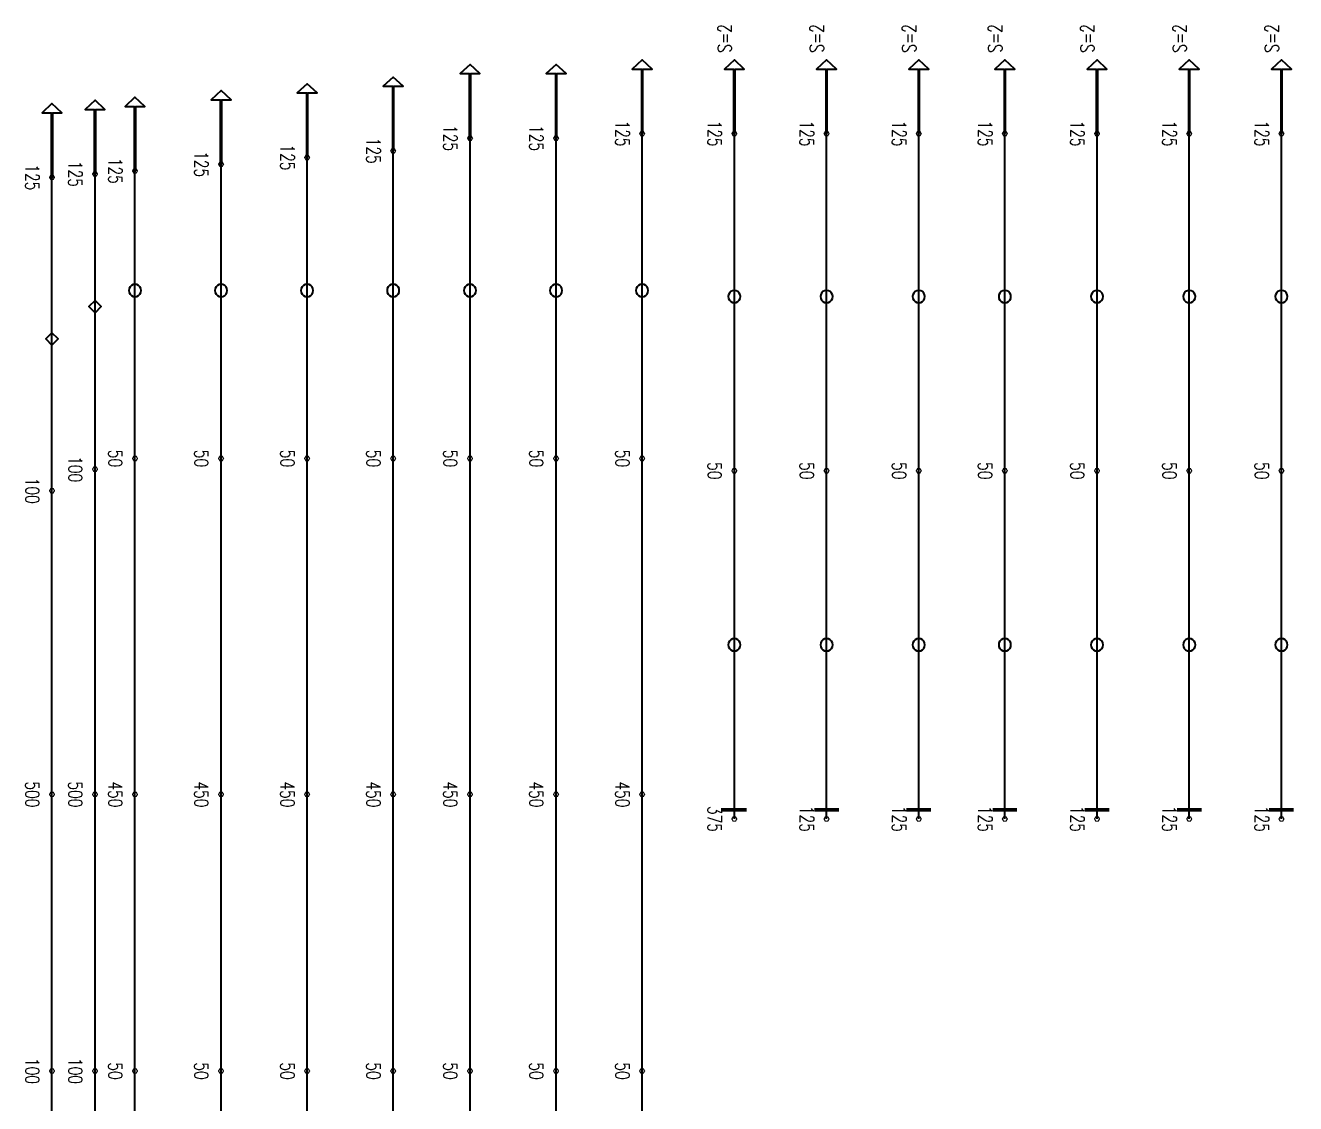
# Model space of a CAD drawing. Header units: millimetres. Extents: x 130400 to 587758, y -25561 to 40710.
# Drawn here: x 508767 to 529430, y 23170 to 40710 of the extents above; entities that cross this region are included whole.
import ezdxf

# ---------------------------------------------------------------- set-up
doc = ezdxf.new("R2010")
doc.units = ezdxf.units.MM
doc.layers.add('Current plane_Column', color=7, linetype='Continuous', true_color=0x4b00ff)
doc.layers.add('NDC_S-TENDON', color=6, linetype='Continuous', lineweight=35)
doc.layers.add('NDC_S_ANNO', color=7, linetype='Continuous', lineweight=20)
doc.styles.add('NDC_ANNO', font='', dxfattribs={"width": 0.8})
doc.styles.get('NDC_ANNO').set_extended_font_data('Dotum')

# ---------------------------------------------------------------- blocks, each defined once
blk = doc.blocks.new('HTB TDY')
at = {"layer": 'NDC_S-TENDON', "linetype": 'Continuous'}
for points, elevation in [([(10062, 29450), (10062, 30500), (10212, 30500), (10050, 30650), (9888, 30500), (10038, 30500), (10038, 29450)], 3575), ([(11562, 29450), (11562, 30500), (11712, 30500), (11550, 30650), (11388, 30500), (11538, 30500), (11538, 29450)], 3575), ([(13062, 29450), (13062, 30500), (13212, 30500), (13050, 30650), (12888, 30500), (13038, 30500), (13038, 29450)], 3575), ([(14562, 29450), (14562, 30500), (14712, 30500), (14550, 30650), (14388, 30500), (14538, 30500), (14538, 29450)], 3576), ([(15962, 29450), (15962, 30500), (16112, 30500), (15950, 30650), (15788, 30500), (15938, 30500), (15938, 29450)], 3572), ([(17462, 29450), (17462, 30500), (17612, 30500), (17450, 30650), (17288, 30500), (17438, 30500), (17438, 29450)], 3575), ([(18962, 29450), (18962, 30500), (19112, 30500), (18950, 30650), (18788, 30500), (18938, 30500), (18938, 29450)], 3575), ([(20462, 29450), (20462, 30500), (20612, 30500), (20450, 30650), (20288, 30500), (20438, 30500), (20438, 29450)], 3575), ([(7262, 29376), (7262, 30426), (7412, 30426), (7250, 30576), (7088, 30426), (7238, 30426), (7238, 29376)], 3575), ([(8662, 29376), (8662, 30426), (8812, 30426), (8650, 30576), (8488, 30426), (8638, 30426), (8638, 29376)], 3575), ([(4612, 29061), (4612, 30111), (4762, 30111), (4600, 30261), (4438, 30111), (4588, 30111), (4588, 29061)], 3575), ([(6012, 29170), (6012, 30220), (6162, 30220), (6000, 30370), (5838, 30220), (5988, 30220), (5988, 29170)], 3575), ([(1162, 28793), (1162, 29843), (1312, 29843), (1150, 29993), (988, 29843), (1138, 29843), (1138, 28793)], 3575), ([(1812, 28843), (1812, 29893), (1962, 29893), (1800, 30043), (1638, 29893), (1788, 29893), (1788, 28843)], 3575), ([(3212, 28952), (3212, 30002), (3362, 30002), (3200, 30152), (3038, 30002), (3188, 30002), (3188, 28952)], 3575), ([(462, 28738), (462, 29788), (612, 29788), (450, 29938), (288, 29788), (438, 29788), (438, 28738)], 3575), ([(1800, 26797), (1831, 26802), (1859, 26817), (1881, 26839), (1895, 26867), (1900, 26897), (1895, 26928), (1881, 26956), (1859, 26978), (1831, 26993), (1800, 26997), (1769, 26993), (1741, 26978), (1719, 26956), (1705, 26928), (1700, 26897), (1705, 26867), (1719, 26839), (1741, 26817), (1769, 26802), (1800, 26797)], 3532), ([(3200, 26797), (3231, 26802), (3259, 26817), (3281, 26839), (3295, 26867), (3300, 26897), (3295, 26928), (3281, 26956), (3259, 26978), (3231, 26993), (3200, 26997), (3169, 26993), (3141, 26978), (3119, 26956), (3105, 26928), (3100, 26897), (3105, 26867), (3119, 26839), (3141, 26817), (3169, 26802), (3200, 26797)], 3532), ([(4600, 26797), (4631, 26802), (4659, 26817), (4681, 26839), (4695, 26867), (4700, 26897), (4695, 26928), (4681, 26956), (4659, 26978), (4631, 26993), (4600, 26997), (4569, 26993), (4541, 26978), (4519, 26956), (4505, 26928), (4500, 26897), (4505, 26867), (4519, 26839), (4541, 26817), (4569, 26802), (4600, 26797)], 3532), ([(6000, 26797), (6031, 26802), (6059, 26817), (6081, 26839), (6095, 26867), (6100, 26897), (6095, 26928), (6081, 26956), (6059, 26978), (6031, 26993), (6000, 26997), (5969, 26993), (5941, 26978), (5919, 26956), (5905, 26928), (5900, 26897), (5905, 26867), (5919, 26839), (5941, 26817), (5969, 26802), (6000, 26797)], 3532), ([(7250, 26797), (7281, 26802), (7309, 26817), (7331, 26839), (7345, 26867), (7350, 26897), (7345, 26928), (7331, 26956), (7309, 26978), (7281, 26993), (7250, 26997), (7219, 26993), (7191, 26978), (7169, 26956), (7155, 26928), (7150, 26897), (7155, 26867), (7169, 26839), (7191, 26817), (7219, 26802), (7250, 26797)], 3532), ([(8650, 26797), (8681, 26802), (8709, 26817), (8731, 26839), (8745, 26867), (8750, 26897), (8745, 26928), (8731, 26956), (8709, 26978), (8681, 26993), (8650, 26997), (8619, 26993), (8591, 26978), (8569, 26956), (8555, 26928), (8550, 26897), (8555, 26867), (8569, 26839), (8591, 26817), (8619, 26802), (8650, 26797)], 3532), ([(10050, 26797), (10081, 26802), (10109, 26817), (10131, 26839), (10145, 26867), (10150, 26897), (10145, 26928), (10131, 26956), (10109, 26978), (10081, 26993), (10050, 26997), (10019, 26993), (9991, 26978), (9969, 26956), (9955, 26928), (9950, 26897), (9955, 26867), (9969, 26839), (9991, 26817), (10019, 26802), (10050, 26797)], 3532), ([(11550, 26698), (11581, 26702), (11609, 26717), (11631, 26739), (11645, 26767), (11650, 26798), (11645, 26829), (11631, 26856), (11609, 26879), (11581, 26893), (11550, 26898), (11519, 26893), (11491, 26879), (11469, 26856), (11455, 26829), (11450, 26798), (11455, 26767), (11469, 26739), (11491, 26717), (11519, 26702), (11550, 26698)], 3532), ([(13050, 26698), (13081, 26702), (13109, 26717), (13131, 26739), (13145, 26767), (13150, 26798), (13145, 26829), (13131, 26856), (13109, 26879), (13081, 26893), (13050, 26898), (13019, 26893), (12991, 26879), (12969, 26856), (12955, 26829), (12950, 26798), (12955, 26767), (12969, 26739), (12991, 26717), (13019, 26702), (13050, 26698)], 3532), ([(14550, 26698), (14581, 26702), (14609, 26717), (14631, 26739), (14645, 26767), (14650, 26798), (14645, 26829), (14631, 26856), (14609, 26879), (14581, 26893), (14550, 26898), (14519, 26893), (14491, 26879), (14469, 26856), (14455, 26829), (14450, 26798), (14455, 26767), (14469, 26739), (14491, 26717), (14519, 26702), (14550, 26698)], 3533), ([(15950, 26698), (15981, 26702), (16009, 26717), (16031, 26739), (16045, 26767), (16050, 26798), (16045, 26829), (16031, 26856), (16009, 26879), (15981, 26893), (15950, 26898), (15919, 26893), (15891, 26879), (15869, 26856), (15855, 26829), (15850, 26798), (15855, 26767), (15869, 26739), (15891, 26717), (15919, 26702), (15950, 26698)], 3530), ([(17450, 26698), (17481, 26702), (17509, 26717), (17531, 26739), (17545, 26767), (17550, 26798), (17545, 26829), (17531, 26856), (17509, 26879), (17481, 26893), (17450, 26898), (17419, 26893), (17391, 26879), (17369, 26856), (17355, 26829), (17350, 26798), (17355, 26767), (17369, 26739), (17391, 26717), (17419, 26702), (17450, 26698)], 3532), ([(18950, 26698), (18981, 26702), (19009, 26717), (19031, 26739), (19045, 26767), (19050, 26798), (19045, 26829), (19031, 26856), (19009, 26879), (18981, 26893), (18950, 26898), (18919, 26893), (18891, 26879), (18869, 26856), (18855, 26829), (18850, 26798), (18855, 26767), (18869, 26739), (18891, 26717), (18919, 26702), (18950, 26698)], 3532), ([(20450, 26698), (20481, 26702), (20509, 26717), (20531, 26739), (20545, 26767), (20550, 26798), (20545, 26829), (20531, 26856), (20509, 26879), (20481, 26893), (20450, 26898), (20419, 26893), (20391, 26879), (20369, 26856), (20355, 26829), (20350, 26798), (20355, 26767), (20369, 26739), (20391, 26717), (20419, 26702), (20450, 26698)], 3532), ([(1150, 26535), (1250, 26635), (1150, 26735), (1050, 26635), (1150, 26535)], 3359), ([(450, 26010), (550, 26110), (450, 26210), (350, 26110), (450, 26010)], 3359), ([(11550, 21033), (11581, 21037), (11609, 21052), (11631, 21074), (11645, 21102), (11650, 21133), (11645, 21163), (11631, 21191), (11609, 21213), (11581, 21228), (11550, 21233), (11519, 21228), (11491, 21213), (11469, 21191), (11455, 21163), (11450, 21133), (11455, 21102), (11469, 21074), (11491, 21052), (11519, 21037), (11550, 21033)], 3532), ([(13050, 21033), (13081, 21037), (13109, 21052), (13131, 21074), (13145, 21102), (13150, 21133), (13145, 21163), (13131, 21191), (13109, 21213), (13081, 21228), (13050, 21233), (13019, 21228), (12991, 21213), (12969, 21191), (12955, 21163), (12950, 21133), (12955, 21102), (12969, 21074), (12991, 21052), (13019, 21037), (13050, 21033)], 3532), ([(14550, 21033), (14581, 21037), (14609, 21052), (14631, 21074), (14645, 21102), (14650, 21133), (14645, 21163), (14631, 21191), (14609, 21213), (14581, 21228), (14550, 21233), (14519, 21228), (14491, 21213), (14469, 21191), (14455, 21163), (14450, 21133), (14455, 21102), (14469, 21074), (14491, 21052), (14519, 21037), (14550, 21033)], 3533), ([(15950, 21033), (15981, 21037), (16009, 21052), (16031, 21074), (16045, 21102), (16050, 21133), (16045, 21163), (16031, 21191), (16009, 21213), (15981, 21228), (15950, 21233), (15919, 21228), (15891, 21213), (15869, 21191), (15855, 21163), (15850, 21133), (15855, 21102), (15869, 21074), (15891, 21052), (15919, 21037), (15950, 21033)], 3530), ([(17450, 21033), (17481, 21037), (17509, 21052), (17531, 21074), (17545, 21102), (17550, 21133), (17545, 21163), (17531, 21191), (17509, 21213), (17481, 21228), (17450, 21233), (17419, 21228), (17391, 21213), (17369, 21191), (17355, 21163), (17350, 21133), (17355, 21102), (17369, 21074), (17391, 21052), (17419, 21037), (17450, 21033)], 3532), ([(18950, 21033), (18981, 21037), (19009, 21052), (19031, 21074), (19045, 21102), (19050, 21133), (19045, 21163), (19031, 21191), (19009, 21213), (18981, 21228), (18950, 21233), (18919, 21228), (18891, 21213), (18869, 21191), (18855, 21163), (18850, 21133), (18855, 21102), (18869, 21074), (18891, 21052), (18919, 21037), (18950, 21033)], 3532), ([(20450, 21033), (20481, 21037), (20509, 21052), (20531, 21074), (20545, 21102), (20550, 21133), (20545, 21163), (20531, 21191), (20509, 21213), (20481, 21228), (20450, 21233), (20419, 21228), (20391, 21213), (20369, 21191), (20355, 21163), (20350, 21133), (20355, 21102), (20369, 21074), (20391, 21052), (20419, 21037), (20450, 21033)], 3532)]:
    blk.add_lwpolyline(points, close=True, dxfattribs=dict(at, elevation=elevation))
for points, elevation in [([(7290, 29376, 20, 20, 0), (7270, 29411, 20, 20, 0), (7230, 29411, 20, 20, 0), (7210, 29376, 20, 20, 0), (7230, 29341, 20, 20, 0), (7270, 29341, 20, 20, 0)], 3575), ([(7290, 29376, 20, 20, 0), (7270, 29411, 20, 20, 0), (7230, 29411, 20, 20, 0), (7210, 29376, 20, 20, 0), (7230, 29341, 20, 20, 0), (7270, 29341, 20, 20, 0)], 3575), ([(8690, 29376, 20, 20, 0), (8670, 29411, 20, 20, 0), (8630, 29411, 20, 20, 0), (8610, 29376, 20, 20, 0), (8630, 29341, 20, 20, 0), (8670, 29341, 20, 20, 0)], 3575), ([(8690, 29376, 20, 20, 0), (8670, 29411, 20, 20, 0), (8630, 29411, 20, 20, 0), (8610, 29376, 20, 20, 0), (8630, 29341, 20, 20, 0), (8670, 29341, 20, 20, 0)], 3575), ([(10090, 29450, 20, 20, 0), (10070, 29485, 20, 20, 0), (10030, 29485, 20, 20, 0), (10010, 29450, 20, 20, 0), (10030, 29415, 20, 20, 0), (10070, 29415, 20, 20, 0)], 3575), ([(10090, 29450, 20, 20, 0), (10070, 29485, 20, 20, 0), (10030, 29485, 20, 20, 0), (10010, 29450, 20, 20, 0), (10030, 29415, 20, 20, 0), (10070, 29415, 20, 20, 0)], 3575), ([(11590, 29450, 20, 20, 0), (11570, 29485, 20, 20, 0), (11530, 29485, 20, 20, 0), (11510, 29450, 20, 20, 0), (11530, 29415, 20, 20, 0), (11570, 29415, 20, 20, 0)], 3575), ([(11590, 29450, 20, 20, 0), (11570, 29485, 20, 20, 0), (11530, 29485, 20, 20, 0), (11510, 29450, 20, 20, 0), (11530, 29415, 20, 20, 0), (11570, 29415, 20, 20, 0)], 3575), ([(13090, 29450, 20, 20, 0), (13070, 29485, 20, 20, 0), (13030, 29485, 20, 20, 0), (13010, 29450, 20, 20, 0), (13030, 29415, 20, 20, 0), (13070, 29415, 20, 20, 0)], 3575), ([(13090, 29450, 20, 20, 0), (13070, 29485, 20, 20, 0), (13030, 29485, 20, 20, 0), (13010, 29450, 20, 20, 0), (13030, 29415, 20, 20, 0), (13070, 29415, 20, 20, 0)], 3575), ([(14590, 29450, 20, 20, 0), (14570, 29485, 20, 20, 0), (14530, 29485, 20, 20, 0), (14510, 29450, 20, 20, 0), (14530, 29415, 20, 20, 0), (14570, 29415, 20, 20, 0)], 3576), ([(14590, 29450, 20, 20, 0), (14570, 29485, 20, 20, 0), (14530, 29485, 20, 20, 0), (14510, 29450, 20, 20, 0), (14530, 29415, 20, 20, 0), (14570, 29415, 20, 20, 0)], 3576), ([(15990, 29450, 20, 20, 0), (15970, 29485, 20, 20, 0), (15930, 29485, 20, 20, 0), (15910, 29450, 20, 20, 0), (15930, 29415, 20, 20, 0), (15970, 29415, 20, 20, 0)], 3572), ([(15990, 29450, 20, 20, 0), (15970, 29485, 20, 20, 0), (15930, 29485, 20, 20, 0), (15910, 29450, 20, 20, 0), (15930, 29415, 20, 20, 0), (15970, 29415, 20, 20, 0)], 3572), ([(17490, 29450, 20, 20, 0), (17470, 29485, 20, 20, 0), (17430, 29485, 20, 20, 0), (17410, 29450, 20, 20, 0), (17430, 29415, 20, 20, 0), (17470, 29415, 20, 20, 0)], 3575), ([(17490, 29450, 20, 20, 0), (17470, 29485, 20, 20, 0), (17430, 29485, 20, 20, 0), (17410, 29450, 20, 20, 0), (17430, 29415, 20, 20, 0), (17470, 29415, 20, 20, 0)], 3575), ([(18990, 29450, 20, 20, 0), (18970, 29485, 20, 20, 0), (18930, 29485, 20, 20, 0), (18910, 29450, 20, 20, 0), (18930, 29415, 20, 20, 0), (18970, 29415, 20, 20, 0)], 3575), ([(18990, 29450, 20, 20, 0), (18970, 29485, 20, 20, 0), (18930, 29485, 20, 20, 0), (18910, 29450, 20, 20, 0), (18930, 29415, 20, 20, 0), (18970, 29415, 20, 20, 0)], 3575), ([(20490, 29450, 20, 20, 0), (20470, 29485, 20, 20, 0), (20430, 29485, 20, 20, 0), (20410, 29450, 20, 20, 0), (20430, 29415, 20, 20, 0), (20470, 29415, 20, 20, 0)], 3575), ([(20490, 29450, 20, 20, 0), (20470, 29485, 20, 20, 0), (20430, 29485, 20, 20, 0), (20410, 29450, 20, 20, 0), (20430, 29415, 20, 20, 0), (20470, 29415, 20, 20, 0)], 3575), ([(6040, 29170, 20, 20, 0), (6020, 29205, 20, 20, 0), (5980, 29205, 20, 20, 0), (5960, 29170, 20, 20, 0), (5980, 29135, 20, 20, 0), (6020, 29135, 20, 20, 0)], 3575), ([(6040, 29170, 20, 20, 0), (6020, 29205, 20, 20, 0), (5980, 29205, 20, 20, 0), (5960, 29170, 20, 20, 0), (5980, 29135, 20, 20, 0), (6020, 29135, 20, 20, 0)], 3575), ([(3240, 28952, 20, 20, 0), (3220, 28987, 20, 20, 0), (3180, 28987, 20, 20, 0), (3160, 28952, 20, 20, 0), (3180, 28918, 20, 20, 0), (3220, 28918, 20, 20, 0)], 3575), ([(3240, 28952, 20, 20, 0), (3220, 28987, 20, 20, 0), (3180, 28987, 20, 20, 0), (3160, 28952, 20, 20, 0), (3180, 28918, 20, 20, 0), (3220, 28918, 20, 20, 0)], 3575), ([(4640, 29061, 20, 20, 0), (4620, 29096, 20, 20, 0), (4580, 29096, 20, 20, 0), (4560, 29061, 20, 20, 0), (4580, 29026, 20, 20, 0), (4620, 29026, 20, 20, 0)], 3575), ([(4640, 29061, 20, 20, 0), (4620, 29096, 20, 20, 0), (4580, 29096, 20, 20, 0), (4560, 29061, 20, 20, 0), (4580, 29026, 20, 20, 0), (4620, 29026, 20, 20, 0)], 3575), ([(490, 28738, 20, 20, 0), (470, 28773, 20, 20, 0), (430, 28773, 20, 20, 0), (410, 28738, 20, 20, 0), (430, 28704, 20, 20, 0), (470, 28704, 20, 20, 0)], 3575), ([(490, 28738, 20, 20, 0), (470, 28773, 20, 20, 0), (430, 28773, 20, 20, 0), (410, 28738, 20, 20, 0), (430, 28704, 20, 20, 0), (470, 28704, 20, 20, 0)], 3575), ([(1190, 28793, 20, 20, 0), (1170, 28827, 20, 20, 0), (1130, 28827, 20, 20, 0), (1110, 28793, 20, 20, 0), (1130, 28758, 20, 20, 0), (1170, 28758, 20, 20, 0)], 3575), ([(1190, 28793, 20, 20, 0), (1170, 28827, 20, 20, 0), (1130, 28827, 20, 20, 0), (1110, 28793, 20, 20, 0), (1130, 28758, 20, 20, 0), (1170, 28758, 20, 20, 0)], 3575), ([(1840, 28843, 20, 20, 0), (1820, 28878, 20, 20, 0), (1780, 28878, 20, 20, 0), (1760, 28843, 20, 20, 0), (1780, 28809, 20, 20, 0), (1820, 28809, 20, 20, 0)], 3575), ([(1840, 28843, 20, 20, 0), (1820, 28878, 20, 20, 0), (1780, 28878, 20, 20, 0), (1760, 28843, 20, 20, 0), (1780, 28809, 20, 20, 0), (1820, 28809, 20, 20, 0)], 3575), ([(1840, 24165, 20, 20, 0), (1820, 24200, 20, 20, 0), (1780, 24200, 20, 20, 0), (1760, 24165, 20, 20, 0), (1780, 24130, 20, 20, 0), (1820, 24130, 20, 20, 0)], 3500), ([(1840, 24165, 20, 20, 0), (1820, 24200, 20, 20, 0), (1780, 24200, 20, 20, 0), (1760, 24165, 20, 20, 0), (1780, 24130, 20, 20, 0), (1820, 24130, 20, 20, 0)], 3500), ([(3240, 24165, 20, 20, 0), (3220, 24200, 20, 20, 0), (3180, 24200, 20, 20, 0), (3160, 24165, 20, 20, 0), (3180, 24130, 20, 20, 0), (3220, 24130, 20, 20, 0)], 3500), ([(3240, 24165, 20, 20, 0), (3220, 24200, 20, 20, 0), (3180, 24200, 20, 20, 0), (3160, 24165, 20, 20, 0), (3180, 24130, 20, 20, 0), (3220, 24130, 20, 20, 0)], 3500), ([(4640, 24165, 20, 20, 0), (4620, 24200, 20, 20, 0), (4580, 24200, 20, 20, 0), (4560, 24165, 20, 20, 0), (4580, 24130, 20, 20, 0), (4620, 24130, 20, 20, 0)], 3500), ([(4640, 24165, 20, 20, 0), (4620, 24200, 20, 20, 0), (4580, 24200, 20, 20, 0), (4560, 24165, 20, 20, 0), (4580, 24130, 20, 20, 0), (4620, 24130, 20, 20, 0)], 3500), ([(6040, 24165, 20, 20, 0), (6020, 24200, 20, 20, 0), (5980, 24200, 20, 20, 0), (5960, 24165, 20, 20, 0), (5980, 24130, 20, 20, 0), (6020, 24130, 20, 20, 0)], 3500), ([(6040, 24165, 20, 20, 0), (6020, 24200, 20, 20, 0), (5980, 24200, 20, 20, 0), (5960, 24165, 20, 20, 0), (5980, 24130, 20, 20, 0), (6020, 24130, 20, 20, 0)], 3500), ([(7290, 24165, 20, 20, 0), (7270, 24200, 20, 20, 0), (7230, 24200, 20, 20, 0), (7210, 24165, 20, 20, 0), (7230, 24130, 20, 20, 0), (7270, 24130, 20, 20, 0)], 3500), ([(7290, 24165, 20, 20, 0), (7270, 24200, 20, 20, 0), (7230, 24200, 20, 20, 0), (7210, 24165, 20, 20, 0), (7230, 24130, 20, 20, 0), (7270, 24130, 20, 20, 0)], 3500), ([(8690, 24165, 20, 20, 0), (8670, 24200, 20, 20, 0), (8630, 24200, 20, 20, 0), (8610, 24165, 20, 20, 0), (8630, 24130, 20, 20, 0), (8670, 24130, 20, 20, 0)], 3500), ([(8690, 24165, 20, 20, 0), (8670, 24200, 20, 20, 0), (8630, 24200, 20, 20, 0), (8610, 24165, 20, 20, 0), (8630, 24130, 20, 20, 0), (8670, 24130, 20, 20, 0)], 3500), ([(10090, 24165, 20, 20, 0), (10070, 24200, 20, 20, 0), (10030, 24200, 20, 20, 0), (10010, 24165, 20, 20, 0), (10030, 24130, 20, 20, 0), (10070, 24130, 20, 20, 0)], 3500), ([(10090, 24165, 20, 20, 0), (10070, 24200, 20, 20, 0), (10030, 24200, 20, 20, 0), (10010, 24165, 20, 20, 0), (10030, 24130, 20, 20, 0), (10070, 24130, 20, 20, 0)], 3500), ([(1190, 23990, 20, 20, 0), (1170, 24025, 20, 20, 0), (1130, 24025, 20, 20, 0), (1110, 23990, 20, 20, 0), (1130, 23955, 20, 20, 0), (1170, 23955, 20, 20, 0)], 3200), ([(1190, 23990, 20, 20, 0), (1170, 24025, 20, 20, 0), (1130, 24025, 20, 20, 0), (1110, 23990, 20, 20, 0), (1130, 23955, 20, 20, 0), (1170, 23955, 20, 20, 0)], 3200), ([(11590, 23965, 20, 20, 0), (11570, 24000, 20, 20, 0), (11530, 24000, 20, 20, 0), (11510, 23965, 20, 20, 0), (11530, 23930, 20, 20, 0), (11570, 23930, 20, 20, 0)], 3500), ([(11590, 23965, 20, 20, 0), (11570, 24000, 20, 20, 0), (11530, 24000, 20, 20, 0), (11510, 23965, 20, 20, 0), (11530, 23930, 20, 20, 0), (11570, 23930, 20, 20, 0)], 3500), ([(13090, 23965, 20, 20, 0), (13070, 24000, 20, 20, 0), (13030, 24000, 20, 20, 0), (13010, 23965, 20, 20, 0), (13030, 23930, 20, 20, 0), (13070, 23930, 20, 20, 0)], 3500), ([(13090, 23965, 20, 20, 0), (13070, 24000, 20, 20, 0), (13030, 24000, 20, 20, 0), (13010, 23965, 20, 20, 0), (13030, 23930, 20, 20, 0), (13070, 23930, 20, 20, 0)], 3500), ([(14590, 23965, 20, 20, 0), (14570, 24000, 20, 20, 0), (14530, 24000, 20, 20, 0), (14510, 23965, 20, 20, 0), (14530, 23930, 20, 20, 0), (14570, 23930, 20, 20, 0)], 3501), ([(14590, 23965, 20, 20, 0), (14570, 24000, 20, 20, 0), (14530, 24000, 20, 20, 0), (14510, 23965, 20, 20, 0), (14530, 23930, 20, 20, 0), (14570, 23930, 20, 20, 0)], 3501), ([(15990, 23965, 20, 20, 0), (15970, 24000, 20, 20, 0), (15930, 24000, 20, 20, 0), (15910, 23965, 20, 20, 0), (15930, 23930, 20, 20, 0), (15970, 23930, 20, 20, 0)], 3497), ([(15990, 23965, 20, 20, 0), (15970, 24000, 20, 20, 0), (15930, 24000, 20, 20, 0), (15910, 23965, 20, 20, 0), (15930, 23930, 20, 20, 0), (15970, 23930, 20, 20, 0)], 3497), ([(17490, 23965, 20, 20, 0), (17470, 24000, 20, 20, 0), (17430, 24000, 20, 20, 0), (17410, 23965, 20, 20, 0), (17430, 23930, 20, 20, 0), (17470, 23930, 20, 20, 0)], 3500), ([(17490, 23965, 20, 20, 0), (17470, 24000, 20, 20, 0), (17430, 24000, 20, 20, 0), (17410, 23965, 20, 20, 0), (17430, 23930, 20, 20, 0), (17470, 23930, 20, 20, 0)], 3500), ([(18990, 23965, 20, 20, 0), (18970, 24000, 20, 20, 0), (18930, 24000, 20, 20, 0), (18910, 23965, 20, 20, 0), (18930, 23930, 20, 20, 0), (18970, 23930, 20, 20, 0)], 3500), ([(18990, 23965, 20, 20, 0), (18970, 24000, 20, 20, 0), (18930, 24000, 20, 20, 0), (18910, 23965, 20, 20, 0), (18930, 23930, 20, 20, 0), (18970, 23930, 20, 20, 0)], 3500), ([(20490, 23965, 20, 20, 0), (20470, 24000, 20, 20, 0), (20430, 24000, 20, 20, 0), (20410, 23965, 20, 20, 0), (20430, 23930, 20, 20, 0), (20470, 23930, 20, 20, 0)], 3500), ([(20490, 23965, 20, 20, 0), (20470, 24000, 20, 20, 0), (20430, 24000, 20, 20, 0), (20410, 23965, 20, 20, 0), (20430, 23930, 20, 20, 0), (20470, 23930, 20, 20, 0)], 3500), ([(490, 23640, 20, 20, 0), (470, 23675, 20, 20, 0), (430, 23675, 20, 20, 0), (410, 23640, 20, 20, 0), (430, 23605, 20, 20, 0), (470, 23605, 20, 20, 0)], 3200), ([(490, 23640, 20, 20, 0), (470, 23675, 20, 20, 0), (430, 23675, 20, 20, 0), (410, 23640, 20, 20, 0), (430, 23605, 20, 20, 0), (470, 23605, 20, 20, 0)], 3200), ([(490, 18700, 20, 20, 0), (470, 18735, 20, 20, 0), (430, 18735, 20, 20, 0), (410, 18700, 20, 20, 0), (430, 18665, 20, 20, 0), (470, 18665, 20, 20, 0)], 3600), ([(490, 18700, 20, 20, 0), (470, 18735, 20, 20, 0), (430, 18735, 20, 20, 0), (410, 18700, 20, 20, 0), (430, 18665, 20, 20, 0), (470, 18665, 20, 20, 0)], 3600), ([(490, 18700, 20, 20, 0), (470, 18735, 20, 20, 0), (430, 18735, 20, 20, 0), (410, 18700, 20, 20, 0), (430, 18665, 20, 20, 0), (470, 18665, 20, 20, 0)], 3600), ([(490, 18700, 20, 20, 0), (470, 18735, 20, 20, 0), (430, 18735, 20, 20, 0), (410, 18700, 20, 20, 0), (430, 18665, 20, 20, 0), (470, 18665, 20, 20, 0)], 3600), ([(1190, 18700, 20, 20, 0), (1170, 18735, 20, 20, 0), (1130, 18735, 20, 20, 0), (1110, 18700, 20, 20, 0), (1130, 18665, 20, 20, 0), (1170, 18665, 20, 20, 0)], 3600), ([(1190, 18700, 20, 20, 0), (1170, 18735, 20, 20, 0), (1130, 18735, 20, 20, 0), (1110, 18700, 20, 20, 0), (1130, 18665, 20, 20, 0), (1170, 18665, 20, 20, 0)], 3600), ([(1190, 18700, 20, 20, 0), (1170, 18735, 20, 20, 0), (1130, 18735, 20, 20, 0), (1110, 18700, 20, 20, 0), (1130, 18665, 20, 20, 0), (1170, 18665, 20, 20, 0)], 3600), ([(1190, 18700, 20, 20, 0), (1170, 18735, 20, 20, 0), (1130, 18735, 20, 20, 0), (1110, 18700, 20, 20, 0), (1130, 18665, 20, 20, 0), (1170, 18665, 20, 20, 0)], 3600), ([(1840, 18700, 20, 20, 0), (1820, 18735, 20, 20, 0), (1780, 18735, 20, 20, 0), (1760, 18700, 20, 20, 0), (1780, 18665, 20, 20, 0), (1820, 18665, 20, 20, 0)], 3650), ([(1840, 18700, 20, 20, 0), (1820, 18735, 20, 20, 0), (1780, 18735, 20, 20, 0), (1760, 18700, 20, 20, 0), (1780, 18665, 20, 20, 0), (1820, 18665, 20, 20, 0)], 3650), ([(1840, 18700, 20, 20, 0), (1820, 18735, 20, 20, 0), (1780, 18735, 20, 20, 0), (1760, 18700, 20, 20, 0), (1780, 18665, 20, 20, 0), (1820, 18665, 20, 20, 0)], 3650), ([(1840, 18700, 20, 20, 0), (1820, 18735, 20, 20, 0), (1780, 18735, 20, 20, 0), (1760, 18700, 20, 20, 0), (1780, 18665, 20, 20, 0), (1820, 18665, 20, 20, 0)], 3650), ([(3240, 18700, 20, 20, 0), (3220, 18735, 20, 20, 0), (3180, 18735, 20, 20, 0), (3160, 18700, 20, 20, 0), (3180, 18665, 20, 20, 0), (3220, 18665, 20, 20, 0)], 3650), ([(3240, 18700, 20, 20, 0), (3220, 18735, 20, 20, 0), (3180, 18735, 20, 20, 0), (3160, 18700, 20, 20, 0), (3180, 18665, 20, 20, 0), (3220, 18665, 20, 20, 0)], 3650), ([(3240, 18700, 20, 20, 0), (3220, 18735, 20, 20, 0), (3180, 18735, 20, 20, 0), (3160, 18700, 20, 20, 0), (3180, 18665, 20, 20, 0), (3220, 18665, 20, 20, 0)], 3650), ([(3240, 18700, 20, 20, 0), (3220, 18735, 20, 20, 0), (3180, 18735, 20, 20, 0), (3160, 18700, 20, 20, 0), (3180, 18665, 20, 20, 0), (3220, 18665, 20, 20, 0)], 3650), ([(4640, 18700, 20, 20, 0), (4620, 18735, 20, 20, 0), (4580, 18735, 20, 20, 0), (4560, 18700, 20, 20, 0), (4580, 18665, 20, 20, 0), (4620, 18665, 20, 20, 0)], 3650), ([(4640, 18700, 20, 20, 0), (4620, 18735, 20, 20, 0), (4580, 18735, 20, 20, 0), (4560, 18700, 20, 20, 0), (4580, 18665, 20, 20, 0), (4620, 18665, 20, 20, 0)], 3650), ([(4640, 18700, 20, 20, 0), (4620, 18735, 20, 20, 0), (4580, 18735, 20, 20, 0), (4560, 18700, 20, 20, 0), (4580, 18665, 20, 20, 0), (4620, 18665, 20, 20, 0)], 3650), ([(4640, 18700, 20, 20, 0), (4620, 18735, 20, 20, 0), (4580, 18735, 20, 20, 0), (4560, 18700, 20, 20, 0), (4580, 18665, 20, 20, 0), (4620, 18665, 20, 20, 0)], 3650), ([(6040, 18700, 20, 20, 0), (6020, 18735, 20, 20, 0), (5980, 18735, 20, 20, 0), (5960, 18700, 20, 20, 0), (5980, 18665, 20, 20, 0), (6020, 18665, 20, 20, 0)], 3650), ([(6040, 18700, 20, 20, 0), (6020, 18735, 20, 20, 0), (5980, 18735, 20, 20, 0), (5960, 18700, 20, 20, 0), (5980, 18665, 20, 20, 0), (6020, 18665, 20, 20, 0)], 3650), ([(6040, 18700, 20, 20, 0), (6020, 18735, 20, 20, 0), (5980, 18735, 20, 20, 0), (5960, 18700, 20, 20, 0), (5980, 18665, 20, 20, 0), (6020, 18665, 20, 20, 0)], 3650), ([(6040, 18700, 20, 20, 0), (6020, 18735, 20, 20, 0), (5980, 18735, 20, 20, 0), (5960, 18700, 20, 20, 0), (5980, 18665, 20, 20, 0), (6020, 18665, 20, 20, 0)], 3650), ([(7290, 18700, 20, 20, 0), (7270, 18735, 20, 20, 0), (7230, 18735, 20, 20, 0), (7210, 18700, 20, 20, 0), (7230, 18665, 20, 20, 0), (7270, 18665, 20, 20, 0)], 3650), ([(7290, 18700, 20, 20, 0), (7270, 18735, 20, 20, 0), (7230, 18735, 20, 20, 0), (7210, 18700, 20, 20, 0), (7230, 18665, 20, 20, 0), (7270, 18665, 20, 20, 0)], 3650), ([(7290, 18700, 20, 20, 0), (7270, 18735, 20, 20, 0), (7230, 18735, 20, 20, 0), (7210, 18700, 20, 20, 0), (7230, 18665, 20, 20, 0), (7270, 18665, 20, 20, 0)], 3650), ([(7290, 18700, 20, 20, 0), (7270, 18735, 20, 20, 0), (7230, 18735, 20, 20, 0), (7210, 18700, 20, 20, 0), (7230, 18665, 20, 20, 0), (7270, 18665, 20, 20, 0)], 3650), ([(8690, 18700, 20, 20, 0), (8670, 18735, 20, 20, 0), (8630, 18735, 20, 20, 0), (8610, 18700, 20, 20, 0), (8630, 18665, 20, 20, 0), (8670, 18665, 20, 20, 0)], 3650), ([(8690, 18700, 20, 20, 0), (8670, 18735, 20, 20, 0), (8630, 18735, 20, 20, 0), (8610, 18700, 20, 20, 0), (8630, 18665, 20, 20, 0), (8670, 18665, 20, 20, 0)], 3650), ([(8690, 18700, 20, 20, 0), (8670, 18735, 20, 20, 0), (8630, 18735, 20, 20, 0), (8610, 18700, 20, 20, 0), (8630, 18665, 20, 20, 0), (8670, 18665, 20, 20, 0)], 3650), ([(8690, 18700, 20, 20, 0), (8670, 18735, 20, 20, 0), (8630, 18735, 20, 20, 0), (8610, 18700, 20, 20, 0), (8630, 18665, 20, 20, 0), (8670, 18665, 20, 20, 0)], 3650), ([(10090, 18700, 20, 20, 0), (10070, 18735, 20, 20, 0), (10030, 18735, 20, 20, 0), (10010, 18700, 20, 20, 0), (10030, 18665, 20, 20, 0), (10070, 18665, 20, 20, 0)], 3650), ([(10090, 18700, 20, 20, 0), (10070, 18735, 20, 20, 0), (10030, 18735, 20, 20, 0), (10010, 18700, 20, 20, 0), (10030, 18665, 20, 20, 0), (10070, 18665, 20, 20, 0)], 3650), ([(10090, 18700, 20, 20, 0), (10070, 18735, 20, 20, 0), (10030, 18735, 20, 20, 0), (10010, 18700, 20, 20, 0), (10030, 18665, 20, 20, 0), (10070, 18665, 20, 20, 0)], 3650), ([(10090, 18700, 20, 20, 0), (10070, 18735, 20, 20, 0), (10030, 18735, 20, 20, 0), (10010, 18700, 20, 20, 0), (10030, 18665, 20, 20, 0), (10070, 18665, 20, 20, 0)], 3650), ([(11590, 18300, 20, 20, 0), (11570, 18335, 20, 20, 0), (11530, 18335, 20, 20, 0), (11510, 18300, 20, 20, 0), (11530, 18265, 20, 20, 0), (11570, 18265, 20, 20, 0)], 3575), ([(11590, 18300, 20, 20, 0), (11570, 18335, 20, 20, 0), (11530, 18335, 20, 20, 0), (11510, 18300, 20, 20, 0), (11530, 18265, 20, 20, 0), (11570, 18265, 20, 20, 0)], 3575), ([(13090, 18300, 20, 20, 0), (13070, 18335, 20, 20, 0), (13030, 18335, 20, 20, 0), (13010, 18300, 20, 20, 0), (13030, 18265, 20, 20, 0), (13070, 18265, 20, 20, 0)], 3575), ([(13090, 18300, 20, 20, 0), (13070, 18335, 20, 20, 0), (13030, 18335, 20, 20, 0), (13010, 18300, 20, 20, 0), (13030, 18265, 20, 20, 0), (13070, 18265, 20, 20, 0)], 3575), ([(14590, 18300, 20, 20, 0), (14570, 18335, 20, 20, 0), (14530, 18335, 20, 20, 0), (14510, 18300, 20, 20, 0), (14530, 18265, 20, 20, 0), (14570, 18265, 20, 20, 0)], 3576), ([(14590, 18300, 20, 20, 0), (14570, 18335, 20, 20, 0), (14530, 18335, 20, 20, 0), (14510, 18300, 20, 20, 0), (14530, 18265, 20, 20, 0), (14570, 18265, 20, 20, 0)], 3576), ([(15990, 18300, 20, 20, 0), (15970, 18335, 20, 20, 0), (15930, 18335, 20, 20, 0), (15910, 18300, 20, 20, 0), (15930, 18265, 20, 20, 0), (15970, 18265, 20, 20, 0)], 3572), ([(15990, 18300, 20, 20, 0), (15970, 18335, 20, 20, 0), (15930, 18335, 20, 20, 0), (15910, 18300, 20, 20, 0), (15930, 18265, 20, 20, 0), (15970, 18265, 20, 20, 0)], 3572), ([(17490, 18300, 20, 20, 0), (17470, 18335, 20, 20, 0), (17430, 18335, 20, 20, 0), (17410, 18300, 20, 20, 0), (17430, 18265, 20, 20, 0), (17470, 18265, 20, 20, 0)], 3575), ([(17490, 18300, 20, 20, 0), (17470, 18335, 20, 20, 0), (17430, 18335, 20, 20, 0), (17410, 18300, 20, 20, 0), (17430, 18265, 20, 20, 0), (17470, 18265, 20, 20, 0)], 3575), ([(18990, 18300, 20, 20, 0), (18970, 18335, 20, 20, 0), (18930, 18335, 20, 20, 0), (18910, 18300, 20, 20, 0), (18930, 18265, 20, 20, 0), (18970, 18265, 20, 20, 0)], 3575), ([(18990, 18300, 20, 20, 0), (18970, 18335, 20, 20, 0), (18930, 18335, 20, 20, 0), (18910, 18300, 20, 20, 0), (18930, 18265, 20, 20, 0), (18970, 18265, 20, 20, 0)], 3575), ([(20490, 18300, 20, 20, 0), (20470, 18335, 20, 20, 0), (20430, 18335, 20, 20, 0), (20410, 18300, 20, 20, 0), (20430, 18265, 20, 20, 0), (20470, 18265, 20, 20, 0)], 3575), ([(20490, 18300, 20, 20, 0), (20470, 18335, 20, 20, 0), (20430, 18335, 20, 20, 0), (20410, 18300, 20, 20, 0), (20430, 18265, 20, 20, 0), (20470, 18265, 20, 20, 0)], 3575), ([(490, 14200, 20, 20, 0), (470, 14235, 20, 20, 0), (430, 14235, 20, 20, 0), (410, 14200, 20, 20, 0), (430, 14165, 20, 20, 0), (470, 14165, 20, 20, 0)], 3200), ([(490, 14200, 20, 20, 0), (470, 14235, 20, 20, 0), (430, 14235, 20, 20, 0), (410, 14200, 20, 20, 0), (430, 14165, 20, 20, 0), (470, 14165, 20, 20, 0)], 3200), ([(1190, 14200, 20, 20, 0), (1170, 14235, 20, 20, 0), (1130, 14235, 20, 20, 0), (1110, 14200, 20, 20, 0), (1130, 14165, 20, 20, 0), (1170, 14165, 20, 20, 0)], 3200), ([(1190, 14200, 20, 20, 0), (1170, 14235, 20, 20, 0), (1130, 14235, 20, 20, 0), (1110, 14200, 20, 20, 0), (1130, 14165, 20, 20, 0), (1170, 14165, 20, 20, 0)], 3200), ([(1840, 14200, 20, 20, 0), (1820, 14235, 20, 20, 0), (1780, 14235, 20, 20, 0), (1760, 14200, 20, 20, 0), (1780, 14165, 20, 20, 0), (1820, 14165, 20, 20, 0)], 3500), ([(1840, 14200, 20, 20, 0), (1820, 14235, 20, 20, 0), (1780, 14235, 20, 20, 0), (1760, 14200, 20, 20, 0), (1780, 14165, 20, 20, 0), (1820, 14165, 20, 20, 0)], 3500), ([(3240, 14200, 20, 20, 0), (3220, 14235, 20, 20, 0), (3180, 14235, 20, 20, 0), (3160, 14200, 20, 20, 0), (3180, 14165, 20, 20, 0), (3220, 14165, 20, 20, 0)], 3500), ([(3240, 14200, 20, 20, 0), (3220, 14235, 20, 20, 0), (3180, 14235, 20, 20, 0), (3160, 14200, 20, 20, 0), (3180, 14165, 20, 20, 0), (3220, 14165, 20, 20, 0)], 3500), ([(4640, 14200, 20, 20, 0), (4620, 14235, 20, 20, 0), (4580, 14235, 20, 20, 0), (4560, 14200, 20, 20, 0), (4580, 14165, 20, 20, 0), (4620, 14165, 20, 20, 0)], 3500), ([(4640, 14200, 20, 20, 0), (4620, 14235, 20, 20, 0), (4580, 14235, 20, 20, 0), (4560, 14200, 20, 20, 0), (4580, 14165, 20, 20, 0), (4620, 14165, 20, 20, 0)], 3500), ([(6040, 14200, 20, 20, 0), (6020, 14235, 20, 20, 0), (5980, 14235, 20, 20, 0), (5960, 14200, 20, 20, 0), (5980, 14165, 20, 20, 0), (6020, 14165, 20, 20, 0)], 3500), ([(6040, 14200, 20, 20, 0), (6020, 14235, 20, 20, 0), (5980, 14235, 20, 20, 0), (5960, 14200, 20, 20, 0), (5980, 14165, 20, 20, 0), (6020, 14165, 20, 20, 0)], 3500), ([(7290, 14200, 20, 20, 0), (7270, 14235, 20, 20, 0), (7230, 14235, 20, 20, 0), (7210, 14200, 20, 20, 0), (7230, 14165, 20, 20, 0), (7270, 14165, 20, 20, 0)], 3500), ([(7290, 14200, 20, 20, 0), (7270, 14235, 20, 20, 0), (7230, 14235, 20, 20, 0), (7210, 14200, 20, 20, 0), (7230, 14165, 20, 20, 0), (7270, 14165, 20, 20, 0)], 3500), ([(8690, 14200, 20, 20, 0), (8670, 14235, 20, 20, 0), (8630, 14235, 20, 20, 0), (8610, 14200, 20, 20, 0), (8630, 14165, 20, 20, 0), (8670, 14165, 20, 20, 0)], 3500), ([(8690, 14200, 20, 20, 0), (8670, 14235, 20, 20, 0), (8630, 14235, 20, 20, 0), (8610, 14200, 20, 20, 0), (8630, 14165, 20, 20, 0), (8670, 14165, 20, 20, 0)], 3500), ([(10090, 14200, 20, 20, 0), (10070, 14235, 20, 20, 0), (10030, 14235, 20, 20, 0), (10010, 14200, 20, 20, 0), (10030, 14165, 20, 20, 0), (10070, 14165, 20, 20, 0)], 3500), ([(10090, 14200, 20, 20, 0), (10070, 14235, 20, 20, 0), (10030, 14235, 20, 20, 0), (10010, 14200, 20, 20, 0), (10030, 14165, 20, 20, 0), (10070, 14165, 20, 20, 0)], 3500)]:
    blk.add_lwpolyline(points, format="xyseb", close=True, dxfattribs=dict(at, elevation=elevation))
for points, elevation in [([(11350, 18450, 60, 60, 0), (11750, 18450, 60, 60, 0)], 3575), ([(12850, 18450, 60, 60, 0), (13250, 18450, 60, 60, 0)], 3575), ([(14350, 18450, 60, 60, 0), (14750, 18450, 60, 60, 0)], 3576), ([(15750, 18450, 60, 60, 0), (16150, 18450, 60, 60, 0)], 3572), ([(17250, 18450, 60, 60, 0), (17650, 18450, 60, 60, 0)], 3575), ([(18750, 18450, 60, 60, 0), (19150, 18450, 60, 60, 0)], 3575), ([(20250, 18450, 60, 60, 0), (20650, 18450, 60, 60, 0)], 3575)]:
    blk.add_lwpolyline(points, format="xyseb", dxfattribs=dict(at, elevation=elevation))
for points in [[(7250, 18700, 3650), (7250, 19429, 3643), (7250, 20157, 3623), (7250, 20886, 3590), (7250, 21979, 3540), (7250, 23072, 3510), (7250, 24165, 3500), (7250, 25258, 3505), (7250, 26351, 3520), (7250, 27444, 3545), (7250, 28173, 3562), (7250, 28901, 3572), (7250, 29376, 3574)], [(8650, 18700, 3650), (8650, 19429, 3643), (8650, 20157, 3623), (8650, 20886, 3590), (8650, 21979, 3540), (8650, 23072, 3510), (8650, 24165, 3500), (8650, 25258, 3505), (8650, 26351, 3520), (8650, 27444, 3545), (8650, 28173, 3562), (8650, 28901, 3572), (8650, 29376, 3574)], [(10050, 18700, 3650), (10050, 19429, 3643), (10050, 20157, 3623), (10050, 20886, 3590), (10050, 21979, 3540), (10050, 23072, 3510), (10050, 24165, 3500), (10050, 25258, 3505), (10050, 26351, 3520), (10050, 27444, 3545), (10050, 28173, 3562), (10050, 28901, 3572), (10050, 29450, 3574)], [(11550, 18300, 3575), (11550, 19055, 3572), (11550, 19811, 3562), (11550, 20566, 3545), (11550, 21699, 3520), (11550, 22832, 3505), (11550, 23965, 3500), (11550, 25098, 3505), (11550, 26231, 3520), (11550, 27364, 3545), (11550, 28119, 3562), (11550, 28875, 3572), (11550, 29450, 0)], [(13050, 18300, 3575), (13050, 19055, 3572), (13050, 19811, 3562), (13050, 20566, 3545), (13050, 21699, 3520), (13050, 22832, 3505), (13050, 23965, 3500), (13050, 25098, 3505), (13050, 26231, 3520), (13050, 27364, 3545), (13050, 28119, 3562), (13050, 28875, 3572), (13050, 29450, 0)], [(14550, 18300, 3576), (14550, 19055, 3572), (14550, 19811, 3562), (14550, 20566, 3546), (14550, 21699, 3521), (14550, 22832, 3506), (14550, 23965, 3501), (14550, 25098, 3506), (14550, 26231, 3521), (14550, 27364, 3546), (14550, 28119, 3562), (14550, 28875, 3572), (14550, 29450, 1)], [(15950, 18300, 3572), (15950, 19055, 3569), (15950, 19811, 3559), (15950, 20566, 3542), (15950, 21699, 3517), (15950, 22832, 3502), (15950, 23965, 3497), (15950, 25098, 3502), (15950, 26231, 3517), (15950, 27364, 3542), (15950, 28119, 3559), (15950, 28875, 3569), (15950, 29450, -3)], [(17450, 18300, 3575), (17450, 19055, 3572), (17450, 19811, 3562), (17450, 20566, 3545), (17450, 21699, 3520), (17450, 22832, 3505), (17450, 23965, 3500), (17450, 25098, 3505), (17450, 26231, 3520), (17450, 27364, 3545), (17450, 28119, 3562), (17450, 28875, 3572), (17450, 29450, 0)], [(18950, 18300, 3575), (18950, 19055, 3572), (18950, 19811, 3562), (18950, 20566, 3545), (18950, 21699, 3520), (18950, 22832, 3505), (18950, 23965, 3500), (18950, 25098, 3505), (18950, 26231, 3520), (18950, 27364, 3545), (18950, 28119, 3562), (18950, 28875, 3572), (18950, 29450, 0)], [(20450, 18300, 3575), (20450, 19055, 3572), (20450, 19811, 3562), (20450, 20566, 3545), (20450, 21699, 3520), (20450, 22832, 3505), (20450, 23965, 3500), (20450, 25098, 3505), (20450, 26231, 3520), (20450, 27364, 3545), (20450, 28119, 3562), (20450, 28875, 3572), (20450, 29450, 0)], [(6000, 18700, 3650), (6000, 19429, 3643), (6000, 20157, 3623), (6000, 20886, 3590), (6000, 21979, 3540), (6000, 23072, 3510), (6000, 24165, 3500), (6000, 25258, 3505), (6000, 26351, 3520), (6000, 27444, 3545), (6000, 28173, 3562), (6000, 28901, 3572), (6000, 29170, 3573)], [(3200, 18700, 3650), (3200, 19429, 3643), (3200, 20157, 3623), (3200, 20886, 3590), (3200, 21979, 3540), (3200, 23072, 3510), (3200, 24165, 3500), (3200, 25258, 3505), (3200, 26351, 3520), (3200, 27444, 3545), (3200, 28173, 3562), (3200, 28901, 3572), (3200, 28952, 3572)], [(4600, 18700, 3650), (4600, 19429, 3643), (4600, 20157, 3623), (4600, 20886, 3590), (4600, 21979, 3540), (4600, 23072, 3510), (4600, 24165, 3500), (4600, 25258, 3505), (4600, 26351, 3520), (4600, 27444, 3545), (4600, 28173, 3562), (4600, 28901, 3572), (4600, 29061, 3572)], [(450, 18700, 3600), (450, 19359, 3582), (450, 20017, 3529), (450, 20676, 3440), (450, 21417, 3335), (450, 22158, 3260), (450, 22899, 3215), (450, 23640, 3200), (450, 24381, 3214), (450, 25122, 3256), (450, 25863, 3327), (450, 26604, 3425), (450, 27263, 3508), (450, 27921, 3558), (450, 28738, 3565)], [(1150, 18700, 3600), (1150, 19405, 3582), (1150, 20111, 3529), (1150, 20816, 3440), (1150, 21609, 3335), (1150, 22403, 3260), (1150, 23196, 3215), (1150, 23990, 3200), (1150, 24783, 3214), (1150, 25577, 3256), (1150, 26370, 3327), (1150, 27164, 3425), (1150, 27869, 3508), (1150, 28575, 3558), (1150, 28793, 3560)], [(1800, 18700, 3650), (1800, 19429, 3643), (1800, 20157, 3623), (1800, 20886, 3590), (1800, 21979, 3540), (1800, 23072, 3510), (1800, 24165, 3500), (1800, 25258, 3505), (1800, 26351, 3520), (1800, 27444, 3545), (1800, 28173, 3562), (1800, 28901, 3572), (1800, 28843, 3571)], [(450, 9700, 3600), (450, 10300, 3582), (450, 10900, 3529), (450, 11500, 3440), (450, 12175, 3335), (450, 12850, 3260), (450, 13525, 3215), (450, 14200, 3200), (450, 14875, 3215), (450, 15550, 3260), (450, 16225, 3335), (450, 16900, 3440), (450, 17500, 3529), (450, 18100, 3582), (450, 18700, 3600)], [(1150, 9700, 3600), (1150, 10300, 3582), (1150, 10900, 3529), (1150, 11500, 3440), (1150, 12175, 3335), (1150, 12850, 3260), (1150, 13525, 3215), (1150, 14200, 3200), (1150, 14875, 3215), (1150, 15550, 3260), (1150, 16225, 3335), (1150, 16900, 3440), (1150, 17500, 3529), (1150, 18100, 3582), (1150, 18700, 3600)], [(1800, 9700, 3650), (1800, 10300, 3643), (1800, 10900, 3623), (1800, 11500, 3590), (1800, 12175, 3551), (1800, 12850, 3522), (1800, 13525, 3506), (1800, 14200, 3500), (1800, 14875, 3506), (1800, 15550, 3522), (1800, 16225, 3551), (1800, 16900, 3590), (1800, 17500, 3623), (1800, 18100, 3643), (1800, 18700, 3650)], [(3200, 9700, 3650), (3200, 10300, 3643), (3200, 10900, 3623), (3200, 11500, 3590), (3200, 12175, 3551), (3200, 12850, 3522), (3200, 13525, 3506), (3200, 14200, 3500), (3200, 14875, 3506), (3200, 15550, 3522), (3200, 16225, 3551), (3200, 16900, 3590), (3200, 17500, 3623), (3200, 18100, 3643), (3200, 18700, 3650)], [(4600, 9700, 3650), (4600, 10300, 3643), (4600, 10900, 3623), (4600, 11500, 3590), (4600, 12175, 3551), (4600, 12850, 3522), (4600, 13525, 3506), (4600, 14200, 3500), (4600, 14875, 3506), (4600, 15550, 3522), (4600, 16225, 3551), (4600, 16900, 3590), (4600, 17500, 3623), (4600, 18100, 3643), (4600, 18700, 3650)], [(6000, 9700, 3650), (6000, 10300, 3643), (6000, 10900, 3623), (6000, 11500, 3590), (6000, 12175, 3551), (6000, 12850, 3522), (6000, 13525, 3506), (6000, 14200, 3500), (6000, 14875, 3506), (6000, 15550, 3522), (6000, 16225, 3551), (6000, 16900, 3590), (6000, 17500, 3623), (6000, 18100, 3643), (6000, 18700, 3650)], [(7250, 9700, 3650), (7250, 10300, 3643), (7250, 10900, 3623), (7250, 11500, 3590), (7250, 12175, 3551), (7250, 12850, 3522), (7250, 13525, 3506), (7250, 14200, 3500), (7250, 14875, 3506), (7250, 15550, 3522), (7250, 16225, 3551), (7250, 16900, 3590), (7250, 17500, 3623), (7250, 18100, 3643), (7250, 18700, 3650)], [(8650, 9700, 3650), (8650, 10300, 3643), (8650, 10900, 3623), (8650, 11500, 3590), (8650, 12175, 3551), (8650, 12850, 3522), (8650, 13525, 3506), (8650, 14200, 3500), (8650, 14875, 3506), (8650, 15550, 3522), (8650, 16225, 3551), (8650, 16900, 3590), (8650, 17500, 3623), (8650, 18100, 3643), (8650, 18700, 3650)], [(10050, 9700, 3650), (10050, 10300, 3643), (10050, 10900, 3623), (10050, 11500, 3590), (10050, 12175, 3551), (10050, 12850, 3522), (10050, 13525, 3506), (10050, 14200, 3500), (10050, 14875, 3506), (10050, 15550, 3522), (10050, 16225, 3551), (10050, 16900, 3590), (10050, 17500, 3623), (10050, 18100, 3643), (10050, 18700, 3650)]]:
    blk.add_polyline3d(points, dxfattribs=at)
at = {"layer": 'NDC_S_ANNO', "linetype": 'Continuous', "char_height": 225, "attachment_point": 5, "line_spacing_factor": 0.75, "style": 'NDC_ANNO'}
for s, insert, rotation in [('\\FSTANDARD.shx;S=2', (11393, 30999, 125), 90), ('\\FSTANDARD.shx;S=2', (12893, 30999, 125), 90), ('\\FSTANDARD.shx;S=2', (14393, 30999, 126), 90), ('\\FSTANDARD.shx;S=2', (15793, 30999, 122), 90), ('\\FSTANDARD.shx;S=2', (17293, 30999, 125), 90), ('\\FSTANDARD.shx;S=2', (18793, 30999, 125), 90), ('\\FSTANDARD.shx;S=2', (20293, 30999, 125), 90), ('\\FSTANDARD.shx;125', (9730, 29450, 3574), 270), ('\\FSTANDARD.shx;125', (11230, 29450), 270), ('\\FSTANDARD.shx;125', (12730, 29450), 270), ('\\FSTANDARD.shx;125', (14230, 29450, 1), 270), ('\\FSTANDARD.shx;125', (15630, 29450, -3), 270), ('\\FSTANDARD.shx;125', (17130, 29450), 270), ('\\FSTANDARD.shx;125', (18630, 29450), 270), ('\\FSTANDARD.shx;125', (20130, 29450), 270), ('\\FSTANDARD.shx;125', (6930, 29376, 3574), 270), ('\\FSTANDARD.shx;125', (8330, 29376, 3574), 270), ('\\FSTANDARD.shx;125', (4280, 29061, 3572), 270), ('\\FSTANDARD.shx;125', (5680, 29170, 3573), 270), ('\\FSTANDARD.shx;125', (830, 28793, 3560), 270), ('\\FSTANDARD.shx;125', (1480, 28843, 3571), 270), ('\\FSTANDARD.shx;125', (2880, 28952, 3572), 270), ('\\FSTANDARD.shx;125', (130, 28738, 3565), 270), ('\\FSTANDARD.shx;50', (1480, 24165, 3500), 270), ('\\FSTANDARD.shx;50', (2880, 24165, 3500), 270), ('\\FSTANDARD.shx;50', (4280, 24165, 3500), 270), ('\\FSTANDARD.shx;50', (5680, 24165, 3500), 270), ('\\FSTANDARD.shx;50', (6930, 24165, 3500), 270), ('\\FSTANDARD.shx;50', (8330, 24165, 3500), 270), ('\\FSTANDARD.shx;50', (9730, 24165, 3500), 270), ('\\FSTANDARD.shx;100', (830, 23990, 3200), 270), ('\\FSTANDARD.shx;50', (11230, 23965, 3500), 270), ('\\FSTANDARD.shx;50', (12730, 23965, 3500), 270), ('\\FSTANDARD.shx;50', (14230, 23965, 3501), 270), ('\\FSTANDARD.shx;50', (15630, 23965, 3497), 270), ('\\FSTANDARD.shx;50', (17130, 23965, 3500), 270), ('\\FSTANDARD.shx;50', (18630, 23965, 3500), 270), ('\\FSTANDARD.shx;50', (20130, 23965, 3500), 270), ('\\FSTANDARD.shx;100', (130, 23640, 3200), 270), ('\\FSTANDARD.shx;500', (130, 18700, 3600), 270), ('\\FSTANDARD.shx;500', (830, 18700, 3600), 270), ('\\FSTANDARD.shx;450', (1480, 18700, 3650), 270), ('\\FSTANDARD.shx;450', (2880, 18700, 3650), 270), ('\\FSTANDARD.shx;450', (4280, 18700, 3650), 270), ('\\FSTANDARD.shx;450', (5680, 18700, 3650), 270), ('\\FSTANDARD.shx;450', (6930, 18700, 3650), 270), ('\\FSTANDARD.shx;450', (8330, 18700, 3650), 270), ('\\FSTANDARD.shx;450', (9730, 18700, 3650), 270), ('\\FSTANDARD.shx;375', (11230, 18300, 3575), 270), ('\\FSTANDARD.shx;125', (12730, 18300, 3575), 270), ('\\FSTANDARD.shx;125', (14230, 18300, 3576), 270), ('\\FSTANDARD.shx;125', (15630, 18300, 3572), 270), ('\\FSTANDARD.shx;125', (17130, 18300, 3575), 270), ('\\FSTANDARD.shx;125', (18630, 18300, 3575), 270), ('\\FSTANDARD.shx;125', (20130, 18300, 3575), 270), ('\\FSTANDARD.shx;100', (130, 14200, 3200), 269.9996), ('\\FSTANDARD.shx;100', (830, 14200, 3200), 269.9996), ('\\FSTANDARD.shx;50', (1480, 14200, 3500), 269.9996), ('\\FSTANDARD.shx;50', (2880, 14200, 3500), 269.9996), ('\\FSTANDARD.shx;50', (4280, 14200, 3500), 269.9996), ('\\FSTANDARD.shx;50', (5680, 14200, 3500), 269.9996), ('\\FSTANDARD.shx;50', (6930, 14200, 3500), 269.9996), ('\\FSTANDARD.shx;50', (8330, 14200, 3500), 269.9996), ('\\FSTANDARD.shx;50', (9730, 14200, 3500), 269.9996)]:
    blk.add_mtext(s, dxfattribs=dict(at, insert=insert, rotation=rotation))

msp = doc.modelspace()

# ---------------------------------------------------------------- block references
at = {"layer": 'Current plane_Column'}
msp.add_blockref('HTB TDY', (508750, 9500), dxfattribs=at)

doc.saveas('drawing.dxf')
